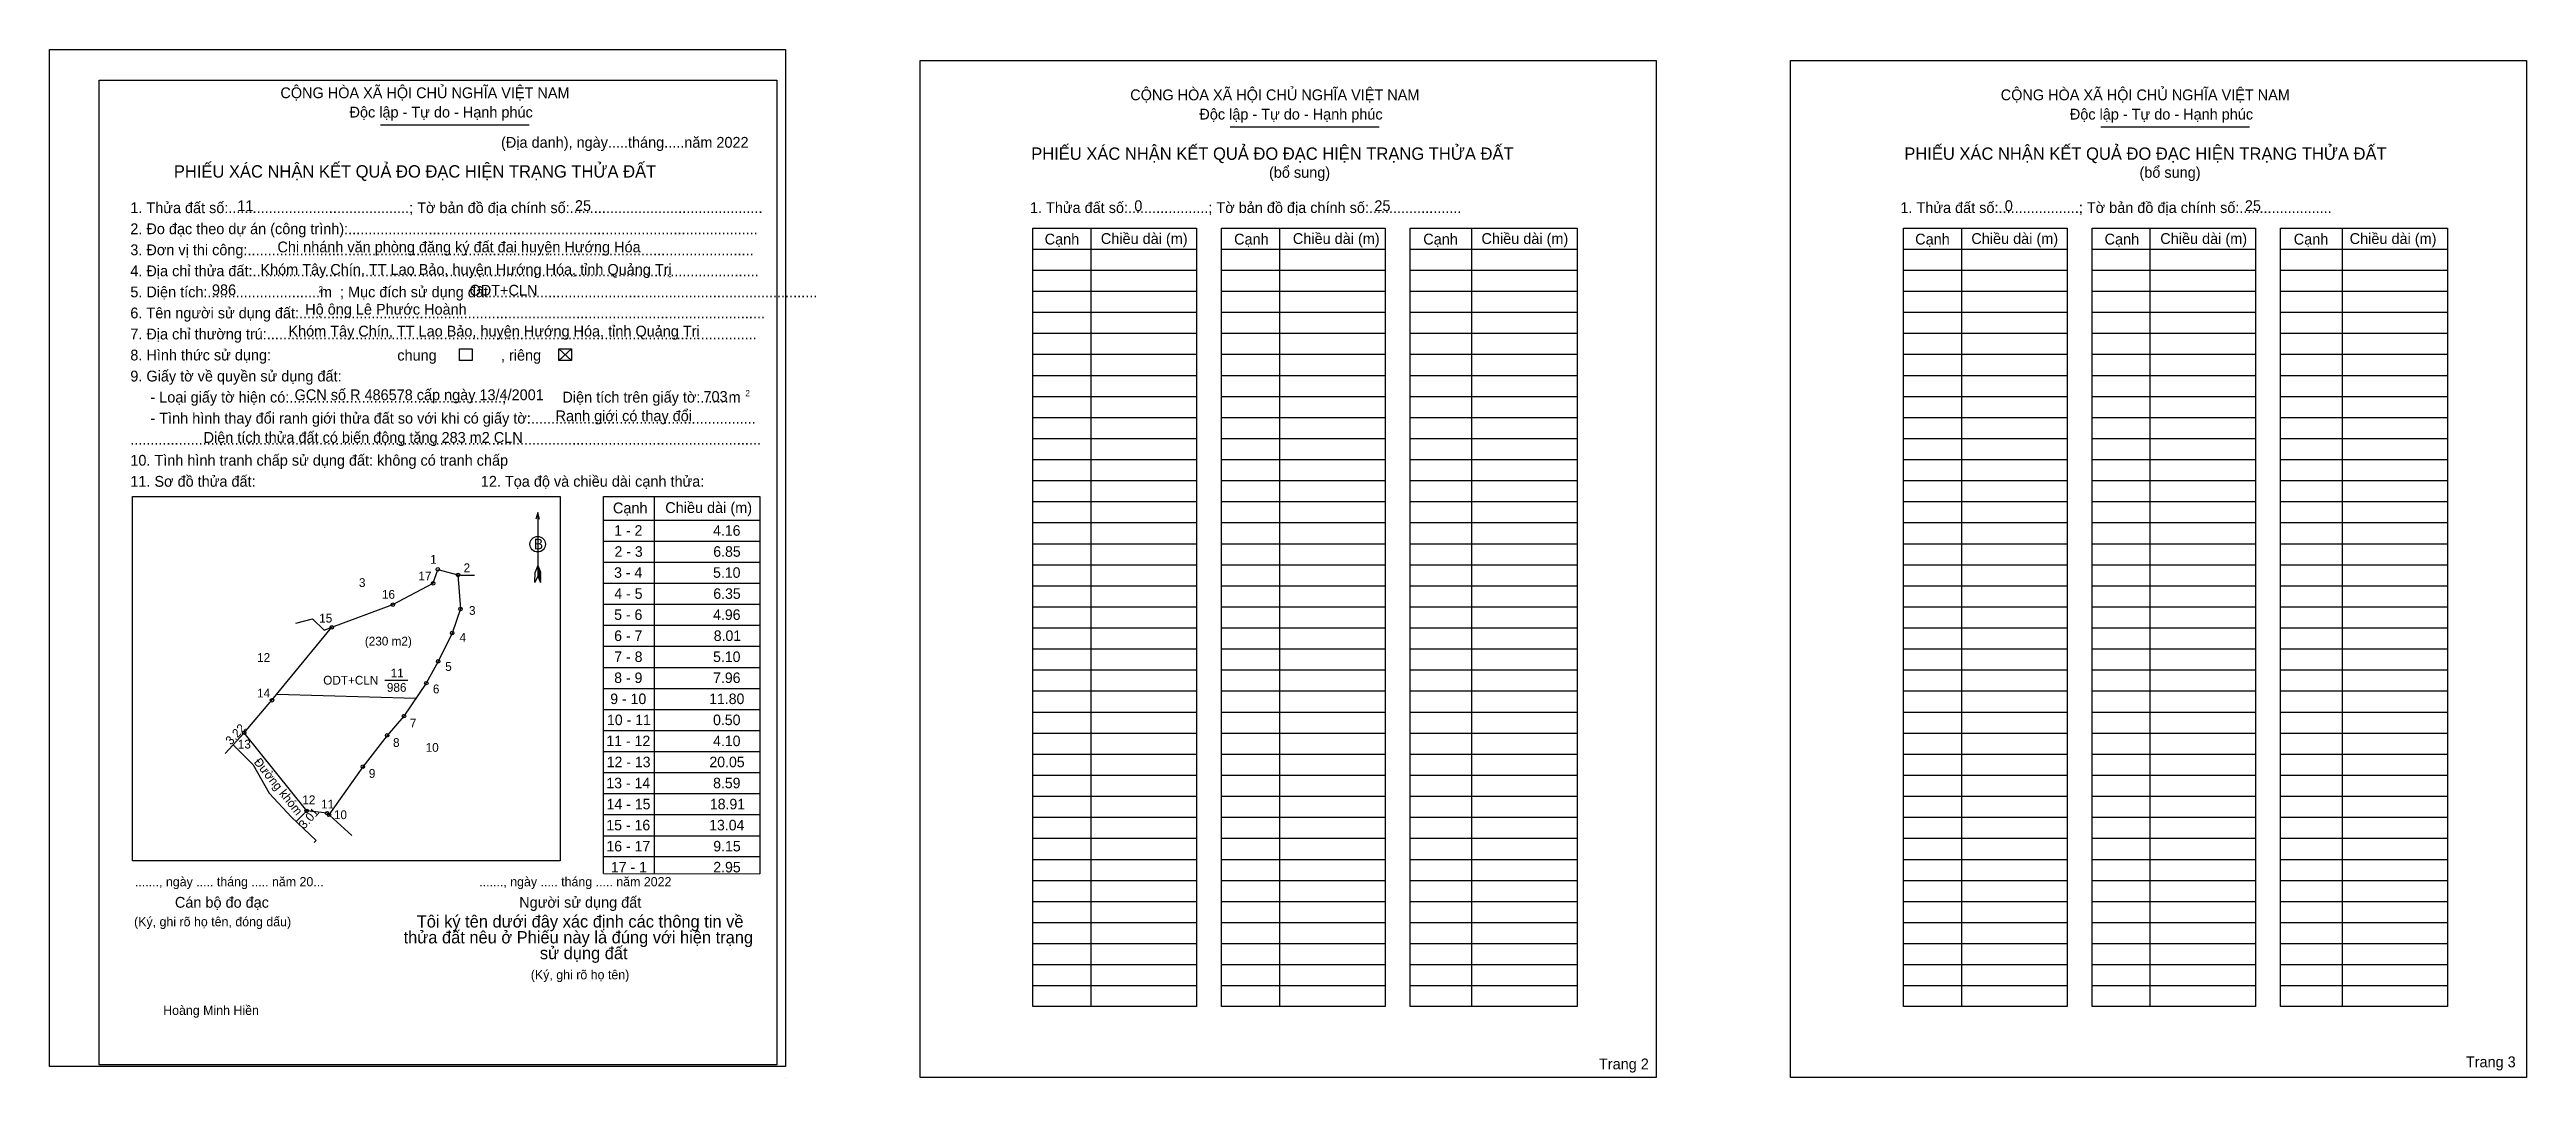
# Model space of a CAD drawing. Extents: x 537494 to 537990, y 1837899 to 1838105.
import ezdxf

# ---------------------------------------------------------------- set-up
doc = ezdxf.new("R2010")
doc.units = 0
for name, color, linetype in [('Level 1', 7, 'Continuous'), ('Level 10', 7, 'Continuous'), ('Level 11', 7, 'Continuous'), ('Level 13', 7, 'Continuous'), ('Level 2', 7, 'Continuous'), ('Level 23', 7, 'Continuous'), ('Level 27', 7, 'Continuous'), ('Level 3', 7, 'Continuous'), ('Level 31', 7, 'Continuous'), ('Level 32', 7, 'Continuous'), ('Level 34', 7, 'Continuous'), ('Level 48', 7, 'Continuous'), ('Level 5', 7, 'Continuous'), ('Level 50', 7, 'Continuous'), ('Level 52', 7, 'Continuous'), ('Level 6', 7, 'Continuous'), ('Level 9', 7, 'Continuous')]:
    doc.layers.add(name, color=color, linetype=linetype)

msp = doc.modelspace()

# ---------------------------------------------------------------- linework, layer by layer
at = {"layer": 'Level 1'}
for p, q in [((537493.56, 1838103.25), (537493.56, 1838103.25)), ((537667.93, 1838103.25), (537667.93, 1838103.25)), ((537559.84, 1838090.31), (537589.66, 1838090.31)), ((537730.08, 1838089.91), (537759.89, 1838089.91)), ((537904.45, 1838089.91), (537934.26, 1838089.91)), ((537702.16, 1838069.64), (537702.16, 1837913.54)), ((537739.93, 1838069.64), (537739.93, 1837913.54)), ((537778.4, 1838069.64), (537778.4, 1837913.54)), ((537876.53, 1838069.64), (537876.53, 1837913.54)), ((537914.3, 1838069.64), (537914.3, 1837913.54)), ((537952.78, 1838069.64), (537952.78, 1837913.54)), ((537690.56, 1838065.42), (537723.33, 1838065.42)), ((537728.33, 1838065.42), (537761.1, 1838065.42)), ((537766.1, 1838065.42), (537799.57, 1838065.42)), ((537864.93, 1838065.42), (537897.7, 1838065.42)), ((537902.7, 1838065.42), (537935.47, 1838065.42)), ((537940.47, 1838065.42), (537973.94, 1838065.42)), ((537690.56, 1838061.2), (537723.33, 1838061.2)), ((537728.33, 1838061.2), (537761.1, 1838061.2)), ((537766.1, 1838061.2), (537799.57, 1838061.2)), ((537864.93, 1838061.2), (537897.7, 1838061.2)), ((537902.7, 1838061.2), (537935.47, 1838061.2)), ((537940.47, 1838061.2), (537973.94, 1838061.2)), ((537690.56, 1838056.98), (537723.33, 1838056.98)), ((537728.33, 1838056.98), (537761.1, 1838056.98)), ((537766.1, 1838056.98), (537799.57, 1838056.98)), ((537864.93, 1838056.98), (537897.7, 1838056.98)), ((537902.7, 1838056.98), (537935.47, 1838056.98)), ((537940.47, 1838056.98), (537973.94, 1838056.98)), ((537690.56, 1838052.76), (537723.33, 1838052.76)), ((537690.56, 1838048.54), (537723.33, 1838048.54)), ((537728.33, 1838052.76), (537761.1, 1838052.76)), ((537728.33, 1838048.54), (537761.1, 1838048.54)), ((537766.1, 1838052.76), (537799.57, 1838052.76)), ((537766.1, 1838048.54), (537799.57, 1838048.54)), ((537864.93, 1838052.76), (537897.7, 1838052.76)), ((537864.93, 1838048.54), (537897.7, 1838048.54)), ((537902.7, 1838052.76), (537935.47, 1838052.76)), ((537902.7, 1838048.54), (537935.47, 1838048.54)), ((537940.47, 1838052.76), (537973.94, 1838052.76)), ((537940.47, 1838048.54), (537973.94, 1838048.54)), ((537595.57, 1838045.42), (537598.11, 1838043.06)), ((537595.57, 1838043.06), (537598.11, 1838045.42)), ((537690.56, 1838044.32), (537723.33, 1838044.32)), ((537728.33, 1838044.32), (537761.1, 1838044.32)), ((537766.1, 1838044.32), (537799.57, 1838044.32)), ((537864.93, 1838044.32), (537897.7, 1838044.32)), ((537902.7, 1838044.32), (537935.47, 1838044.32)), ((537940.47, 1838044.32), (537973.94, 1838044.32)), ((537690.56, 1838040.1), (537723.33, 1838040.1)), ((537728.33, 1838040.1), (537761.1, 1838040.1)), ((537766.1, 1838040.1), (537799.57, 1838040.1)), ((537864.93, 1838040.1), (537897.7, 1838040.1)), ((537902.7, 1838040.1), (537935.47, 1838040.1)), ((537940.47, 1838040.1), (537973.94, 1838040.1)), ((537690.56, 1838035.88), (537723.33, 1838035.88)), ((537728.33, 1838035.88), (537761.1, 1838035.88)), ((537766.1, 1838035.88), (537799.57, 1838035.88)), ((537864.93, 1838035.88), (537897.7, 1838035.88)), ((537902.7, 1838035.88), (537935.47, 1838035.88)), ((537940.47, 1838035.88), (537973.94, 1838035.88)), ((537690.56, 1838031.67), (537723.33, 1838031.67)), ((537728.33, 1838031.67), (537761.1, 1838031.67)), ((537766.1, 1838031.67), (537799.57, 1838031.67)), ((537864.93, 1838031.67), (537897.7, 1838031.67)), ((537902.7, 1838031.67), (537935.47, 1838031.67)), ((537940.47, 1838031.67), (537973.94, 1838031.67)), ((537690.56, 1838027.45), (537723.33, 1838027.45)), ((537728.33, 1838027.45), (537761.1, 1838027.45)), ((537766.1, 1838027.45), (537799.57, 1838027.45)), ((537864.93, 1838027.45), (537897.7, 1838027.45)), ((537902.7, 1838027.45), (537935.47, 1838027.45)), ((537940.47, 1838027.45), (537973.94, 1838027.45)), ((537690.56, 1838023.23), (537723.33, 1838023.23)), ((537690.56, 1838019.01), (537723.33, 1838019.01)), ((537728.33, 1838023.23), (537761.1, 1838023.23)), ((537728.33, 1838019.01), (537761.1, 1838019.01)), ((537766.1, 1838023.23), (537799.57, 1838023.23)), ((537766.1, 1838019.01), (537799.57, 1838019.01)), ((537864.93, 1838023.23), (537897.7, 1838023.23)), ((537864.93, 1838019.01), (537897.7, 1838019.01)), ((537902.7, 1838023.23), (537935.47, 1838023.23)), ((537902.7, 1838019.01), (537935.47, 1838019.01)), ((537940.47, 1838023.23), (537973.94, 1838023.23)), ((537940.47, 1838019.01), (537973.94, 1838019.01)), ((537510.16, 1838015.78), (537510.16, 1838015.78)), ((537604.53, 1838015.8), (537635.81, 1838015.8)), ((537604.53, 1837940.22), (537604.53, 1838015.8)), ((537614.65, 1838015.8), (537614.65, 1837940.32)), ((537635.81, 1838015.8), (537635.81, 1837940.17)), ((537690.56, 1838014.79), (537723.33, 1838014.79)), ((537728.33, 1838014.79), (537761.1, 1838014.79)), ((537766.1, 1838014.79), (537799.57, 1838014.79)), ((537864.93, 1838014.79), (537897.7, 1838014.79)), ((537902.7, 1838014.79), (537935.47, 1838014.79)), ((537940.47, 1838014.79), (537973.94, 1838014.79)), ((537591.34, 1838012.63), (537591.34, 1837999.86)), ((537604.53, 1838011.09), (537635.81, 1838011.09)), ((537690.56, 1838010.57), (537723.33, 1838010.57)), ((537728.33, 1838010.57), (537761.1, 1838010.57)), ((537766.1, 1838010.57), (537799.57, 1838010.57)), ((537864.93, 1838010.57), (537897.7, 1838010.57)), ((537902.7, 1838010.57), (537935.47, 1838010.57)), ((537940.47, 1838010.57), (537973.94, 1838010.57)), ((537604.53, 1838006.87), (537635.81, 1838006.87)), ((537690.56, 1838006.35), (537723.33, 1838006.35)), ((537728.33, 1838006.35), (537761.1, 1838006.35)), ((537766.1, 1838006.35), (537799.57, 1838006.35)), ((537864.93, 1838006.35), (537897.7, 1838006.35)), ((537902.7, 1838006.35), (537935.47, 1838006.35)), ((537940.47, 1838006.35), (537973.94, 1838006.35)), ((537590.78, 1837998.56), (537590.81, 1838000.67)), ((537591.34, 1837999.86), (537590.78, 1837998.56)), ((537591.34, 1838001.97), (537590.81, 1838000.67)), ((537591.34, 1838001.97), (537591.88, 1838000.67)), ((537591.34, 1838001.79), (537591.88, 1838000.48)), ((537591.34, 1838001.61), (537591.88, 1838000.3)), ((537591.34, 1838001.43), (537591.89, 1838000.11)), ((537591.34, 1838001.24), (537591.89, 1837999.92)), ((537591.34, 1838001.05), (537591.89, 1837999.73)), ((537591.34, 1838000.87), (537591.89, 1837999.54)), ((537591.34, 1838000.69), (537591.9, 1837999.35)), ((537591.34, 1838000.5), (537591.9, 1837999.16)), ((537591.34, 1838000.32), (537591.9, 1837998.97)), ((537591.34, 1838000.14), (537591.9, 1837998.79)), ((537591.34, 1837999.86), (537591.9, 1837998.56)), ((537591.9, 1837998.56), (537591.88, 1838000.67)), ((537604.53, 1838002.65), (537635.81, 1838002.65)), ((537690.56, 1838002.13), (537723.33, 1838002.13)), ((537728.33, 1838002.13), (537761.1, 1838002.13)), ((537766.1, 1838002.13), (537799.57, 1838002.13)), ((537864.93, 1838002.13), (537897.7, 1838002.13)), ((537902.7, 1838002.13), (537935.47, 1838002.13)), ((537940.47, 1838002.13), (537973.94, 1838002.13)), ((537604.53, 1837998.43), (537635.81, 1837998.43)), ((537604.53, 1837994.22), (537635.81, 1837994.22)), ((537690.56, 1837997.92), (537723.33, 1837997.92)), ((537690.56, 1837993.7), (537723.33, 1837993.7)), ((537728.33, 1837997.92), (537761.1, 1837997.92)), ((537728.33, 1837993.7), (537761.1, 1837993.7)), ((537766.1, 1837997.92), (537799.57, 1837997.92)), ((537766.1, 1837993.7), (537799.57, 1837993.7)), ((537864.93, 1837997.92), (537897.7, 1837997.92)), ((537864.93, 1837993.7), (537897.7, 1837993.7)), ((537902.7, 1837997.92), (537935.47, 1837997.92)), ((537902.7, 1837993.7), (537935.47, 1837993.7)), ((537940.47, 1837997.92), (537973.94, 1837997.92)), ((537940.47, 1837993.7), (537973.94, 1837993.7)), ((537604.53, 1837990), (537635.81, 1837990)), ((537690.56, 1837989.48), (537723.33, 1837989.48)), ((537728.33, 1837989.48), (537761.1, 1837989.48)), ((537766.1, 1837989.48), (537799.57, 1837989.48)), ((537864.93, 1837989.48), (537897.7, 1837989.48)), ((537902.7, 1837989.48), (537935.47, 1837989.48)), ((537940.47, 1837989.48), (537973.94, 1837989.48)), ((537604.53, 1837985.78), (537635.81, 1837985.78)), ((537690.56, 1837985.26), (537723.33, 1837985.26)), ((537728.33, 1837985.26), (537761.1, 1837985.26)), ((537766.1, 1837985.26), (537799.57, 1837985.26)), ((537864.93, 1837985.26), (537897.7, 1837985.26)), ((537902.7, 1837985.26), (537935.47, 1837985.26)), ((537940.47, 1837985.26), (537973.94, 1837985.26)), ((537604.53, 1837981.56), (537635.81, 1837981.56)), ((537690.56, 1837981.04), (537723.33, 1837981.04)), ((537728.33, 1837981.04), (537761.1, 1837981.04)), ((537766.1, 1837981.04), (537799.57, 1837981.04)), ((537864.93, 1837981.04), (537897.7, 1837981.04)), ((537902.7, 1837981.04), (537935.47, 1837981.04)), ((537940.47, 1837981.04), (537973.94, 1837981.04)), ((537604.53, 1837977.34), (537635.81, 1837977.34)), ((537690.56, 1837976.82), (537723.33, 1837976.82)), ((537728.33, 1837976.82), (537761.1, 1837976.82)), ((537766.1, 1837976.82), (537799.57, 1837976.82)), ((537864.93, 1837976.82), (537897.7, 1837976.82)), ((537902.7, 1837976.82), (537935.47, 1837976.82)), ((537940.47, 1837976.82), (537973.94, 1837976.82)), ((537604.53, 1837973.12), (537635.81, 1837973.12)), ((537604.53, 1837968.9), (537635.81, 1837968.9)), ((537690.56, 1837972.6), (537723.33, 1837972.6)), ((537728.33, 1837972.6), (537761.1, 1837972.6)), ((537766.1, 1837972.6), (537799.57, 1837972.6)), ((537864.93, 1837972.6), (537897.7, 1837972.6)), ((537902.7, 1837972.6), (537935.47, 1837972.6)), ((537940.47, 1837972.6), (537973.94, 1837972.6)), ((537604.53, 1837964.68), (537635.81, 1837964.68)), ((537690.56, 1837968.38), (537723.33, 1837968.38)), ((537690.56, 1837964.16), (537723.33, 1837964.16)), ((537728.33, 1837968.38), (537761.1, 1837968.38)), ((537728.33, 1837964.16), (537761.1, 1837964.16)), ((537766.1, 1837968.38), (537799.57, 1837968.38)), ((537766.1, 1837964.16), (537799.57, 1837964.16)), ((537864.93, 1837968.38), (537897.7, 1837968.38)), ((537864.93, 1837964.16), (537897.7, 1837964.16)), ((537902.7, 1837968.38), (537935.47, 1837968.38)), ((537902.7, 1837964.16), (537935.47, 1837964.16)), ((537940.47, 1837968.38), (537973.94, 1837968.38)), ((537940.47, 1837964.16), (537973.94, 1837964.16)), ((537604.53, 1837960.46), (537635.81, 1837960.46)), ((537690.56, 1837959.95), (537723.33, 1837959.95)), ((537728.33, 1837959.95), (537761.1, 1837959.95)), ((537766.1, 1837959.95), (537799.57, 1837959.95)), ((537864.93, 1837959.95), (537897.7, 1837959.95)), ((537902.7, 1837959.95), (537935.47, 1837959.95)), ((537940.47, 1837959.95), (537973.94, 1837959.95)), ((537604.53, 1837956.25), (537635.81, 1837956.25)), ((537690.56, 1837955.73), (537723.33, 1837955.73)), ((537728.33, 1837955.73), (537761.1, 1837955.73)), ((537766.1, 1837955.73), (537799.57, 1837955.73)), ((537864.93, 1837955.73), (537897.7, 1837955.73)), ((537902.7, 1837955.73), (537935.47, 1837955.73)), ((537940.47, 1837955.73), (537973.94, 1837955.73)), ((537604.53, 1837952.03), (537635.81, 1837952.03)), ((537690.56, 1837951.51), (537723.33, 1837951.51)), ((537728.33, 1837951.51), (537761.1, 1837951.51)), ((537766.1, 1837951.51), (537799.57, 1837951.51)), ((537864.93, 1837951.51), (537897.7, 1837951.51)), ((537902.7, 1837951.51), (537935.47, 1837951.51)), ((537940.47, 1837951.51), (537973.94, 1837951.51)), ((537604.53, 1837947.81), (537635.81, 1837947.81)), ((537690.56, 1837947.29), (537723.33, 1837947.29)), ((537728.33, 1837947.29), (537761.1, 1837947.29)), ((537766.1, 1837947.29), (537799.57, 1837947.29)), ((537864.93, 1837947.29), (537897.7, 1837947.29)), ((537902.7, 1837947.29), (537935.47, 1837947.29)), ((537940.47, 1837947.29), (537973.94, 1837947.29)), ((537595.85, 1837942.78), (537595.85, 1837942.78)), ((537635.81, 1837943.59), (537604.53, 1837943.59)), ((537690.56, 1837943.07), (537723.33, 1837943.07)), ((537728.33, 1837943.07), (537761.1, 1837943.07)), ((537766.1, 1837943.07), (537799.57, 1837943.07)), ((537864.93, 1837943.07), (537897.7, 1837943.07)), ((537902.7, 1837943.07), (537935.47, 1837943.07)), ((537940.47, 1837943.07), (537973.94, 1837943.07)), ((537690.56, 1837938.85), (537723.33, 1837938.85)), ((537690.56, 1837934.63), (537723.33, 1837934.63)), ((537728.33, 1837938.85), (537761.1, 1837938.85)), ((537728.33, 1837934.63), (537761.1, 1837934.63)), ((537766.1, 1837938.85), (537799.57, 1837938.85)), ((537766.1, 1837934.63), (537799.57, 1837934.63)), ((537864.93, 1837938.85), (537897.7, 1837938.85)), ((537864.93, 1837934.63), (537897.7, 1837934.63)), ((537902.7, 1837938.85), (537935.47, 1837938.85)), ((537902.7, 1837934.63), (537935.47, 1837934.63)), ((537940.47, 1837938.85), (537973.94, 1837938.85)), ((537940.47, 1837934.63), (537973.94, 1837934.63)), ((537690.56, 1837930.41), (537723.33, 1837930.41)), ((537728.33, 1837930.41), (537761.1, 1837930.41)), ((537766.1, 1837930.41), (537799.57, 1837930.41)), ((537864.93, 1837930.41), (537897.7, 1837930.41)), ((537902.7, 1837930.41), (537935.47, 1837930.41)), ((537940.47, 1837930.41), (537973.94, 1837930.41)), ((537690.56, 1837926.19), (537723.33, 1837926.19)), ((537728.33, 1837926.19), (537761.1, 1837926.19)), ((537766.1, 1837926.19), (537799.57, 1837926.19)), ((537864.93, 1837926.19), (537897.7, 1837926.19)), ((537902.7, 1837926.19), (537935.47, 1837926.19)), ((537940.47, 1837926.19), (537973.94, 1837926.19)), ((537690.56, 1837921.98), (537723.33, 1837921.98)), ((537728.33, 1837921.98), (537761.1, 1837921.98)), ((537766.1, 1837921.98), (537799.57, 1837921.98)), ((537864.93, 1837921.98), (537897.7, 1837921.98)), ((537902.7, 1837921.98), (537935.47, 1837921.98)), ((537940.47, 1837921.98), (537973.94, 1837921.98)), ((537690.56, 1837917.76), (537723.33, 1837917.76)), ((537728.33, 1837917.76), (537761.1, 1837917.76)), ((537766.1, 1837917.76), (537799.57, 1837917.76)), ((537864.93, 1837917.76), (537897.7, 1837917.76)), ((537902.7, 1837917.76), (537935.47, 1837917.76)), ((537940.47, 1837917.76), (537973.94, 1837917.76)), ((537640.99, 1837899.34), (537640.99, 1837899.34)), ((537815.35, 1837899.34), (537815.35, 1837899.34))]:
    msp.add_line(p, q, dxfattribs=at)
for points in [[(537690.56, 1838069.64), (537723.33, 1838069.64), (537723.33, 1837913.54), (537690.56, 1837913.54)], [(537728.33, 1838069.64), (537761.1, 1838069.64), (537761.1, 1837913.54), (537728.33, 1837913.54)], [(537766.1, 1838069.64), (537799.57, 1838069.64), (537799.57, 1837913.54), (537766.1, 1837913.54)], [(537864.93, 1838069.64), (537897.7, 1838069.64), (537897.7, 1837913.54), (537864.93, 1837913.54)], [(537902.7, 1838069.64), (537935.47, 1838069.64), (537935.47, 1837913.54), (537902.7, 1837913.54)], [(537940.47, 1838069.64), (537973.94, 1838069.64), (537973.94, 1837913.54), (537940.47, 1837913.54)], [(537510.16, 1838015.78), (537595.85, 1838015.78), (537595.85, 1837942.78), (537510.16, 1837942.78)]]:
    msp.add_lwpolyline(points, close=True, dxfattribs=at)
msp.add_lwpolyline([(537591.71, 1838011.27), (537591.34, 1838012.63), (537590.98, 1838011.27)], dxfattribs=at)
msp.add_circle((537591.34, 1838006.25), 1.56, dxfattribs=at)
at = {"layer": 'Level 10'}
msp.add_lwpolyline([(537575.36, 1838000.09), (537575.89, 1837993.26), (537574.22, 1837988.44), (537571.39, 1837982.76), (537569.03, 1837978.4), (537564.55, 1837971.76), (537561.2, 1837967.92), (537556.31, 1837961.64), (537549.52, 1837951.99), (537549.15, 1837952.32), (537545.08, 1837952.78), (537532.54, 1837968.42), (537538.11, 1837974.96), (537550.09, 1837989.59), (537562.31, 1837994.14), (537570.4, 1837998.42), (537571.35, 1838001.21)], close=True, dxfattribs=at)
at = {"layer": 'Level 11'}
for centre in [(537570.4, 1837998.42), (537571.35, 1838001.21), (537575.36, 1838000.09), (537575.36, 1838000.09), (537562.31, 1837994.14), (537550.09, 1837989.59), (537574.22, 1837988.44), (537575.89, 1837993.26), (537571.39, 1837982.76), (537538.11, 1837974.96), (537569.03, 1837978.4), (537564.55, 1837971.76), (537532.54, 1837968.42), (537561.2, 1837967.92), (537556.31, 1837961.64), (537545.08, 1837952.78), (537549.15, 1837952.32), (537549.52, 1837951.99)]:
    msp.add_circle(centre, 0.352, dxfattribs=at)
at = {"layer": 'Level 2'}
for points in [[(537493.56, 1838105.43), (537640.98, 1838105.43), (537640.98, 1837901.51), (537493.56, 1837901.51)], [(537667.93, 1838103.25), (537815.36, 1838103.25), (537815.36, 1837899.34), (537667.93, 1837899.34)], [(537842.3, 1838103.25), (537989.73, 1838103.25), (537989.73, 1837899.34), (537842.3, 1837899.34)]]:
    msp.add_lwpolyline(points, close=True, dxfattribs=at)
at = {"layer": 'Level 23'}
for points in [[(537532.54, 1837968.42), (537530.36, 1837966.05), (537534.37, 1837961.99), (537537.57, 1837956.32), (537542.03, 1837951.54), (537546.95, 1837946.85), (537546.57, 1837946.42)], [(537549.52, 1837951.99), (537549.68, 1837951.84), (537554.1, 1837947.86)]]:
    msp.add_lwpolyline(points, dxfattribs=at)
at = {"layer": 'Level 27'}
msp.add_line((537532.54, 1837968.42), (537528.73, 1837964.28), dxfattribs=at)
at = {"layer": 'Level 3'}
msp.add_lwpolyline([(537503.52, 1838099.31), (537639.23, 1838099.31), (537639.23, 1837901.89), (537503.52, 1837901.89)], close=True, dxfattribs=at)
at = {"layer": 'Level 31'}
for points in [[(537575.36, 1838000.09), (537575.87, 1838000.07)], [(537575.87, 1838000.07), (537578.44, 1838000.01), (537578.71, 1838000.02)]]:
    msp.add_lwpolyline(points, dxfattribs=at)
at = {"layer": 'Level 32'}
msp.add_lwpolyline([(537542.88, 1837990.45), (537546.22, 1837991.31), (537548.54, 1837989)], dxfattribs=at)
at = {"layer": 'Level 5'}
for p, q in [((537548.54, 1837989), (537550.09, 1837989.59)), ((537545.08, 1837952.78), (537542.98, 1837950.63)), ((537604.53, 1837940.22), (537635.81, 1837940.17))]:
    msp.add_line(p, q, dxfattribs=at)
msp.add_lwpolyline([(537566.96, 1837975.33), (537539.08, 1837976.15)], dxfattribs=at)
at = {"layer": 'Level 50'}
for points in [[(537575.65, 1838045.42), (537578.19, 1838045.42), (537578.19, 1838043.06), (537575.65, 1838043.06)], [(537595.57, 1838045.42), (537598.11, 1838045.42), (537598.11, 1838043.06), (537595.57, 1838043.06)]]:
    msp.add_lwpolyline(points, close=True, dxfattribs=at)
at = {"layer": 'Level 9'}
msp.add_line((537560.75, 1837978.98), (537565.31, 1837978.98), dxfattribs=at)

# ---------------------------------------------------------------- texts
at = {"layer": 'Level 1'}
for s, height, p in [('CỘNG HÒA XÃ HỘI CHỦ NGHĨA VIỆT NAM', 2.1656, (537539.8, 1838095.66)), ('CỘNG HÒA XÃ HỘI CHỦ NGHĨA VIỆT NAM', 2.1656, (537710.04, 1838095.25)), ('CỘNG HÒA XÃ HỘI CHỦ NGHĨA VIỆT NAM', 2.1656, (537884.41, 1838095.25)), ('Độc lập - Tự do - Hạnh phúc', 2.1656, (537553.65, 1838091.79)), ('Độc lập - Tự do - Hạnh phúc', 2.1656, (537723.89, 1838091.38)), ('Độc lập - Tự do - Hạnh phúc', 2.1656, (537898.26, 1838091.38)), ('(Địa danh), ngày.....tháng.....năm 2022', 2.1656, (537584, 1838085.73)), ('PHIẾU XÁC NHẬN KẾT QUẢ ĐO ĐẠC HIỆN TRẠNG THỬA ĐẤT', 2.4752, (537690.21, 1838083.31)), ('PHIẾU XÁC NHẬN KẾT QUẢ ĐO ĐẠC HIỆN TRẠNG THỬA ĐẤT', 2.4752, (537865.1, 1838083.31)), ('PHIẾU XÁC NHẬN KẾT QUẢ ĐO ĐẠC HIỆN TRẠNG THỬA ĐẤT', 2.4752, (537518.46, 1838079.75)), ('(bổ sung)', 2.166, (537737.84, 1838079.71)), ('(bổ sung)', 2.166, (537912.21, 1838079.71)), ('1. Thửa đất số:.............................................; Tờ bản đồ địa chính số:................................................', 2.16556, (537509.74, 1838072.62)), ('1. Thửa đất số:....................; Tờ bản đồ địa chính số:.......................', 2.1656, (537689.95, 1838072.64)), ('1. Thửa đất số:....................; Tờ bản đồ địa chính số:.......................', 2.1656, (537864.32, 1838072.64)), ('2. Đo đạc theo dự án (công trình):......................................................................................................', 2.16556, (537509.74, 1838068.4)), ('Cạnh', 2.166, (537692.9, 1838066.33)), ('Chiều dài (m)', 2.1656, (537704.15, 1838066.44)), ('Cạnh', 2.166, (537730.85, 1838066.33)), ('Chiều dài (m)', 2.1656, (537742.62, 1838066.44)), ('Cạnh', 2.166, (537768.74, 1838066.33)), ('Chiều dài (m)', 2.1656, (537780.4, 1838066.44)), ('Cạnh', 2.166, (537867.28, 1838066.33)), ('Chiều dài (m)', 2.1656, (537878.53, 1838066.44)), ('Cạnh', 2.166, (537905.22, 1838066.33)), ('Chiều dài (m)', 2.1656, (537916.38, 1838066.44)), ('Cạnh', 2.166, (537943.11, 1838066.33)), ('Chiều dài (m)', 2.1656, (537954.32, 1838066.44)), ('3. Đơn vị thi công:..............................................................................................................................', 2.16556, (537509.74, 1838064.18)), ('4. Địa chỉ thửa đất:..............................................................................................................................', 2.16556, (537509.74, 1838059.96)), ('5. Diện tích:............................m  ; Mục đích sử dụng đất:.................................................................................', 2.16556, (537509.74, 1838055.74)), ('6. Tên người sử dụng đất:....................................................................................................................', 2.16556, (537509.74, 1838051.52)), ('2', 1.24, (537547.42, 1838056.73)), ('7. Địa chỉ thường trú:..........................................................................................................................', 2.16556, (537509.74, 1838047.3)), ('chung                , riêng', 2.1656, (537563.22, 1838043.06)), ('9. Giấy tờ về quyền sử dụng đất:', 2.1656, (537509.74, 1838038.87)), ('     - Loại giấy tờ hiện có:.....................................................;              Diện tích trên giấy tờ:.......m', 2.16556, (537509.74, 1838034.65)), ('2', 1.24, (537632.95, 1838035.91)), ('     - Tình hình thay đổi ranh giới thửa đất so với khi có giấy tờ:........................................................', 2.16556, (537509.74, 1838030.43)), ('10. Tình hình tranh chấp sử dụng đất: không có tranh chấp', 2.1656, (537509.74, 1838021.99)), ('.............................................................................................................................................................', 2.16556, (537509.74, 1838026.21)), ('11. Sơ đồ thửa đất:', 2.1656, (537509.74, 1838017.77)), ('12. Tọa độ và chiều dài cạnh thửa:', 2.1656, (537579.95, 1838017.77)), ('Cạnh', 2.166, (537606.42, 1838012.43)), ('Chiều dài (m)', 2.1656, (537616.9, 1838012.5)), ('B', 2.11, (537590.56, 1838005.22)), ('......., ngày ..... tháng ..... năm 20...', 1.8563, (537510.66, 1837937.66)), ('......., ngày ..... tháng ..... năm 2022', 1.8563, (537579.63, 1837937.66)), ('Cán bộ đo đạc', 2.1656, (537518.67, 1837933.37)), ('Người sử dụng đất', 2.1656, (537587.64, 1837933.37)), ('(Ký, ghi rõ họ tên, đóng dấu)', 1.8563, (537510.49, 1837929.65)), ('Tôi ký tên dưới đây xác định các thông tin về', 2.4609, (537567.11, 1837929.4)), ('thửa đất nêu ở Phiếu này là đúng với hiện trạng', 2.4609, (537564.48, 1837926.22)), ('sử dụng đất', 2.4609, (537591.78, 1837923.05)), ('(Ký, ghi rõ họ tên)', 1.8563, (537589.96, 1837919.02)), ('Hoàng Minh Hiền', 1.8563, (537516.32, 1837911.88)), ('Trang 2', 2.166, (537803.94, 1837900.97)), ('Trang 3', 2.166, (537977.59, 1837901.39))]:
    msp.add_text(s, height=height, dxfattribs=at).set_placement(p)
at = {"layer": 'Level 13'}
for s, p in [('ODT+CLN', (537548.38, 1837978.1)), ('11', (537561.89, 1837979.54)), ('986', (537561.13, 1837976.66))]:
    msp.add_text(s, height=1.758, dxfattribs=at).set_placement(p)
at = {"layer": 'Level 34'}
for s, rotation, p in [('3.22', 47.3912, (537529.9, 1837965.88)), ('Đường khóm', 308.7223, (537534.39, 1837962.52)), ('3.01', 47.3912, (537544.58, 1837949.04))]:
    msp.add_text(s, height=1.758, rotation=rotation, dxfattribs=at).set_placement(p)
at = {"layer": 'Level 48'}
msp.add_text('8. Hình thức sử dụng:', height=2.1656, dxfattribs=at).set_placement((537509.74, 1838043.09))
at = {"layer": 'Level 52'}
for s, p in [('1 - 2', (537606.67, 1838007.95)), ('4.16', (537626.48, 1838007.95)), ('2 - 3', (537606.73, 1838003.73)), ('6.85', (537626.52, 1838003.73)), ('3 - 4', (537606.65, 1837999.51)), ('5.10', (537626.47, 1837999.51)), ('4 - 5', (537606.7, 1837995.29)), ('6.35', (537626.52, 1837995.29)), ('5 - 6', (537606.66, 1837991.07)), ('6 - 7', (537606.67, 1837986.85)), ('4.96', (537626.48, 1837991.07)), ('8.01', (537626.61, 1837986.85)), ('7 - 8', (537606.69, 1837982.63)), ('5.10', (537626.47, 1837982.63)), ('8 - 9', (537606.67, 1837978.42)), ('7.96', (537626.48, 1837978.42)), ('9 - 10', (537605.88, 1837974.2)), ('11.80', (537625.69, 1837974.2)), ('10 - 11', (537605.23, 1837969.98)), ('0.50', (537626.47, 1837969.98)), ('11 - 12', (537605.11, 1837965.76)), ('4.10', (537626.47, 1837965.76)), ('13 - 14', (537605.1, 1837957.32)), ('12 - 13', (537605.17, 1837961.54)), ('20.05', (537625.74, 1837961.54)), ('8.59', (537626.48, 1837957.32)), ('14 - 15', (537605.15, 1837953.1)), ('18.91', (537625.83, 1837953.1)), ('15 - 16', (537605.1, 1837948.88)), ('13.04', (537625.69, 1837948.88)), ('16 - 17', (537605.11, 1837944.66)), ('9.15', (537626.52, 1837944.66)), ('17 - 1', (537606.01, 1837940.45)), ('2.95', (537626.52, 1837940.45))]:
    msp.add_text(s, height=2.109, dxfattribs=at).set_placement(p)
at = {"layer": 'Level 6'}
for s, height, p in [('11', 2.166, (537531.18, 1838073.02)), ('25', 2.166, (537598.81, 1838073.05)), ('0', 2.17, (537710.85, 1838073.02)), ('25', 2.166, (537758.95, 1838073.03)), ('0', 2.17, (537885.22, 1838073.02)), ('25', 2.166, (537933.32, 1838073.03)), ('Chi nhánh văn phòng đăng ký đất đai huyện Hướng Hóa', 2.1657, (537539.21, 1838064.76)), ('986', 2.166, (537526.09, 1838056.16)), ('Khóm Tây Chín, TT Lao Bảo, huyện Hướng Hóa, tỉnh Quảng Trị', 2.1657, (537535.8, 1838060.25)), ('ODT+CLN', 2.166, (537577.69, 1838056.08)), ('Hộ ông Lê Phước Hoành', 2.1657, (537544.78, 1838052.27)), ('Khóm Tây Chín, TT Lao Bảo, huyện Hướng Hóa, tỉnh Quảng Trị', 2.1657, (537541.41, 1838047.88)), ('GCN số R 486578 cấp ngày 13/4/2001', 2.1657, (537542.65, 1838035.12)), ('Ranh giới có thay đổi', 2.1657, (537594.92, 1838030.9)), ('703', 2.166, (537624.55, 1838034.78)), ('Diện tích thửa đất có biến động tăng 283 m2 CLN', 2.1657, (537524.42, 1838026.57))]:
    msp.add_text(s, height=height, dxfattribs=at).set_placement(p)
at = {"layer": 'Level 9'}
for s, height, p in [('1', 1.76, (537569.81, 1838002.32)), ('3', 1.76, (537555.53, 1837997.67)), ('17', 1.758, (537567.45, 1837999)), ('2', 1.76, (537576.5, 1838000.64)), ('16', 1.758, (537560.14, 1837995.31)), ('3', 1.76, (537577.58, 1837992.09)), ('15', 1.758, (537547.57, 1837990.54)), ('12', 1.758, (537535.14, 1837982.66)), ('(230 m2)', 1.758, (537556.72, 1837985.94)), ('4', 1.76, (537575.69, 1837986.69)), ('5', 1.76, (537572.82, 1837980.84)), ('14', 1.758, (537535.13, 1837975.52)), ('6', 1.76, (537570.35, 1837976.35)), ('7', 1.76, (537565.74, 1837969.51)), ('13', 1.758, (537531.27, 1837965.29)), ('8', 1.76, (537562.36, 1837965.61)), ('10', 1.758, (537568.9, 1837964.63)), ('9', 1.76, (537557.52, 1837959.42)), ('12', 1.758, (537544.19, 1837954.13)), ('11', 1.758, (537547.97, 1837953.27)), ('10', 1.758, (537550.52, 1837951.13))]:
    msp.add_text(s, height=height, dxfattribs=at).set_placement(p)

doc.saveas('drawing.dxf')
